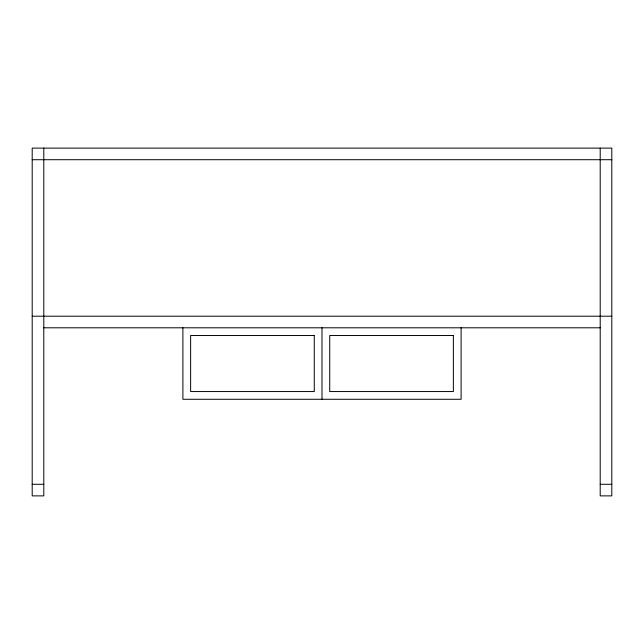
<?xml version="1.0" encoding="UTF-8"?>
<svg xmlns="http://www.w3.org/2000/svg" width="644" height="644" viewBox="0 0 644 644"><rect width="100%" height="100%" fill="white"/><g stroke="black" fill="none" stroke-linecap="round" stroke-linejoin="round"><path stroke-width="0.97" d="M32.2 159.712L611.8 159.712M32.2 316.204L611.8 316.204M43.792 327.796L600.208 327.796M32.2 484.288L43.792 484.288M600.208 484.288L611.8 484.288M600.208 148.12L600.208 495.88L611.8 495.88L611.8 148.12L32.2 148.12L32.2 495.88L43.792 495.88L43.792 148.12M461.104 327.796L461.104 399.28L182.896 399.28L182.896 327.796M322 327.796L322 399.28M314.272 335.524L190.624 335.524L190.624 391.552L314.272 391.552L314.272 335.524M453.376 335.524L329.728 335.524L329.728 391.552L453.376 391.552L453.376 335.524"/></g></svg>
